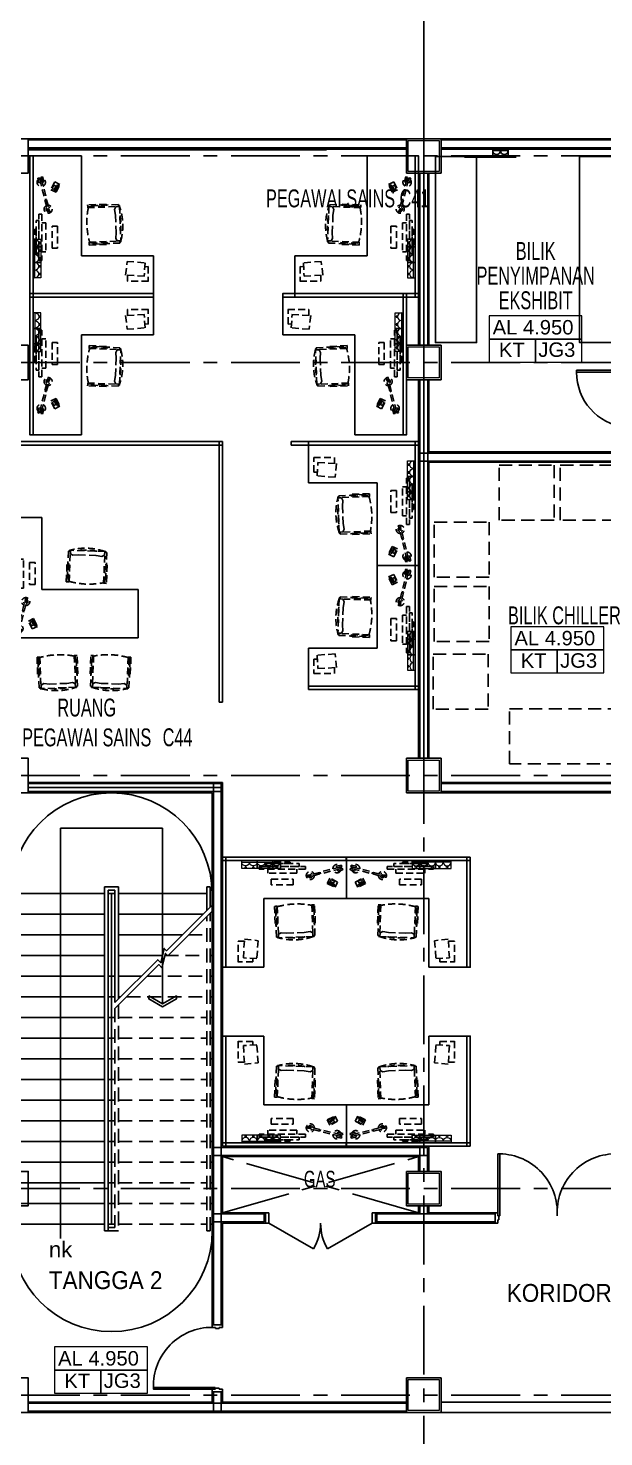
# Model space of a CAD drawing. Header units: millimetres. Extents: x 401562 to 564367, y -269451 to 12039.
# Drawn here: x 468643 to 477010, y -173371 to -152909 of the extents above; entities that cross this region are included whole.
import ezdxf

# ---------------------------------------------------------------- set-up
doc = ezdxf.new("R2010")
doc.units = ezdxf.units.MM
doc.header["$MEASUREMENT"] = 0
for name, pattern in [('CENTER', [2, 1.25, -0.25, 0.25, -0.25]), ('DASHED', [19.05, 12.7, -6.35]), ('DASHED2', [9.525, 6.35, -3.175]), ('HIDDEN', [0.375, 0.25, -0.125]), ('HIDDEN2', [0.1875, 0.125, -0.0625])]:
    doc.linetypes.add(name, pattern=pattern)
doc.layers.add('A-FLOR-OTLN', color=6, linetype='Continuous', lineweight=9)
for name, color, linetype in [('Bomba', 1, 'Continuous'), ('C-door', 1, 'Continuous'), ('D1-winglass', 131, 'Continuous'), ('G2-text', 3, 'Continuous'), ('GRID', 9, 'Continuous'), ('GRID LINE', 252, 'Continuous'), ('Hatch-wall', 240, 'Continuous'), ('KODING', 7, 'Continuous'), ('LINE', 1, 'Continuous'), ('PERABUT', 7, 'HIDDEN'), ('ROOF', 9, 'Continuous'), ('SILING', 8, 'Continuous'), ('STAIR', 7, 'Continuous'), ('VPORT', 2, 'Continuous'), ('WALL', 3, 'Continuous'), ('WIN', 4, 'Continuous')]:
    doc.layers.add(name, color=color, linetype=linetype)
doc.layers.get('VPORT').off()
doc.styles.add('ARIAL', font='arial.ttf', dxfattribs={"width": 0.65, "height": 1.6})
doc.styles.add('ROMANS', font='romans.shx', dxfattribs={"height": 200})
doc.styles.add('S100-200H', font='romans.shx', dxfattribs={"width": 0.75, "height": 200})
doc.styles.get("Standard").update_dxf_attribs({"font": 'arial.ttf'})
doc.dimstyles.new('DIM-100', dxfattribs={"dimtxt": 200, "dimasz": 300, "dimexe": 200, "dimexo": 50, "dimgap": 100, "dimtad": 1, "dimtoh": 1, "dimdec": 0, "dimzin": 0, "dimdsep": 46, "dimtxsty": 'S100-200H', "dimcen": 0.09, "dimclrt": 2, "dimadec": 0, "dimazin": 0, "dimtfac": 1, "dimtdec": 0, "dimtix": 1, "dimtofl": 0, "dimtmove": 0, "dimatfit": 3, "dimfxl": 1, "dimtolj": 1, "dimtzin": 0, "dimarcsym": 0})

# ---------------------------------------------------------------- blocks, each defined once
blk = doc.blocks.new('A$C47EF7CED')
at = {"layer": 'GRID', "color": 9, "linetype": 'HIDDEN', "ltscale": 800}
for p, q in [((112, 1363), (112, 1513)), ((162, 1413), (162, 1513)), ((3393, 1363), (112, 1363)), ((3343, 1413), (162, 1413)), ((212, 1363), (212, 80)), ((512, 1363), (512, 80)), ((812, 1363), (812, 80)), ((1112, 1363), (1112, 80)), ((1412, 1363), (1412, 80)), ((1712, 1363), (1712, 80)), ((2012, 1363), (2012, 80)), ((2312, 1363), (2312, 80)), ((2612, 1363), (2612, 80)), ((2912, 1363), (2912, 80)), ((3212, 1363), (3212, 80)), ((3512, 1244), (3512, 80)), ((3812, 944), (3812, 80)), ((4112, 688), (4112, 80)), ((4412, 344), (4412, 80)), ((112, 80), (112, 30)), ((112, 80), (4676, 80)), ((112, 30), (4726, 30))]:
    blk.add_line(p, q, dxfattribs=at)
at = {"layer": 'LINE', "color": 1, "linetype": 'Continuous', "ltscale": 2000}
for p, q in [((112, 2895), (5112, 2895)), ((112, 2845), (112, 2895)), ((5112, 2845), (5112, 2895)), ((112, 2845), (5112, 2845)), ((112, 1513), (112, 1563)), ((112, 1563), (5112, 1563)), ((112, 1513), (5062, 1513)), ((5062, 1413), (5062, 1513)), ((5112, 1363), (5112, 1563)), ((5062, 1413), (3431, 1413)), ((5112, 1363), (3481, 1363)), ((4764, 80), (5112, 80)), ((4814, 30), (5112, 30)), ((5112, 30), (5112, 80))]:
    blk.add_line(p, q, dxfattribs=at)
at = {"layer": 'LINE', "color": 9, "linetype": 'Continuous', "ltscale": 2000}
for p, q in [((212, 2925), (212, 2895)), ((512, 2925), (512, 2895)), ((812, 2925), (812, 2895)), ((1112, 2925), (1112, 2895)), ((1412, 2925), (1412, 2895)), ((1712, 2925), (1712, 2895)), ((2012, 2925), (2012, 2895)), ((2312, 2925), (2312, 2895)), ((2612, 2925), (2612, 2895)), ((2912, 2925), (2912, 2895)), ((3212, 2925), (3212, 2895)), ((3512, 2925), (3512, 2895)), ((3812, 2925), (3812, 2895)), ((4112, 2925), (4112, 2895)), ((4412, 2925), (4412, 2895)), ((4712, 2925), (4712, 2895)), ((5012, 2925), (5012, 2895)), ((212, 2845), (212, 1563)), ((512, 2845), (512, 1563)), ((812, 2845), (812, 1563)), ((1112, 2845), (1112, 1563)), ((1412, 2845), (1412, 1563)), ((1712, 2845), (1712, 1563)), ((2012, 2845), (2012, 1563)), ((2312, 2845), (2312, 1563)), ((2612, 2845), (2612, 1563)), ((2912, 2845), (2912, 1563)), ((3212, 2845), (3212, 1563)), ((3512, 2845), (3512, 1563)), ((3812, 2845), (3812, 1563)), ((4112, 2845), (4112, 1563)), ((4412, 2845), (4412, 1563)), ((4712, 2845), (4712, 1563)), ((5012, 2845), (5012, 1563)), ((212, 1513), (212, 1413)), ((512, 1513), (512, 1413)), ((812, 1513), (812, 1413)), ((1112, 1513), (1112, 1413)), ((1412, 1513), (1412, 1413)), ((1712, 1513), (1712, 1413)), ((2012, 1513), (2012, 1413)), ((2312, 1513), (2312, 1413)), ((2612, 1513), (2612, 1413)), ((2912, 1513), (2912, 1413)), ((3212, 1513), (3212, 1413)), ((3512, 1513), (3512, 1413)), ((3812, 1513), (3812, 1413)), ((5012, 1513), (5012, 1413)), ((3512, 1363), (3512, 1332)), ((3812, 1363), (3812, 1032)), ((4112, 1363), (4112, 721)), ((4412, 1363), (4412, 432)), ((4712, 1363), (4712, 132)), ((5012, 1363), (5012, 80)), ((212, 30), (212, 0)), ((512, 30), (512, 0)), ((812, 30), (812, 0)), ((1112, 30), (1112, 0)), ((1412, 30), (1412, 0)), ((1712, 30), (1712, 0)), ((2012, 30), (2012, 0)), ((2312, 30), (2312, 0)), ((2612, 30), (2612, 0)), ((2912, 30), (2912, 0)), ((3212, 30), (3212, 0)), ((3512, 30), (3512, 0)), ((3812, 30), (3812, 0)), ((4112, 30), (4112, 0))]:
    blk.add_line(p, q, dxfattribs=at)
at = {"layer": 'LINE'}
blk.add_line((5012, 1463), (212, 1463), dxfattribs=at)
at = {"layer": 'STAIR', "color": 1}
for p, q in [((5962, 2204), (0, 2204)), ((5962, 2204), (5962, 721)), ((5962, 721), (3411, 721))]:
    blk.add_line(p, q, dxfattribs=at)
at = {"layer": 'STAIR', "color": 9, "linetype": 'Continuous'}
for points in [[(4756, 0), (4109, 647), (4144, 680), (3935, 731), (3980, 776), (3343, 1413)], [(4844, 0), (4181, 662), (4216, 696), (4007, 747), (4052, 792), (3431, 1413)]]:
    blk.add_lwpolyline(points, dxfattribs=at)
at = {"layer": 'STAIR', "color": 7}
blk.add_lwpolyline([(3526, 922), (3483, 922), (3368, 721), (3483, 521), (3526, 521), (3411, 721)], close=True, dxfattribs=at)
blk = doc.blocks.new('A$C3B5D5729')
at = {"color": 141}
for p, q in [((113, 225, 288527), (0, 225, 288527)), ((0, 225, 288527), (0, 0, 288527)), ((0, 225, 288527), (113, 225, 288527)), ((90, 0, 288527), (90, 225, 288527)), ((113, 0, 288527), (113, 225, 288527)), ((34, 169, 288527), (0, 169, 288527)), ((34, 56, 288527), (0, 56, 288527)), ((17, 152, 288527), (17, 186, 288527)), ((17, 39, 288527), (17, 74, 288527)), ((0, 0, 288527), (113, 0, 288527))]:
    blk.add_line(p, q, dxfattribs=at)
for centre in [(90, 169, 288527), (90, 56, 288527)]:
    blk.add_arc(centre, 56.4, 90, 270, dxfattribs=at)
blk = doc.blocks.new('900DOOR')
at = {"layer": 'C-door', "color": 12}
for p, q in [((-67, 855), (-67, 105)), ((-37, 855), (-67, 855)), ((-37, 855), (-37, 150)), ((-900, 150), (-865, 150)), ((-900, 150), (-900, 0)), ((-865, 150), (-865, 103)), ((-865, 103), (-850, 103)), ((-865, 47), (-865, 0)), ((-850, 47), (-865, 47)), ((-850, 103), (-850, 47)), ((-37, 105), (-67, 105)), ((-50, 103), (-50, 47)), ((-35, 103), (-50, 103)), ((-50, 47), (-35, 47)), ((-37, 150), (-37, 105)), ((0, 150), (-35, 150)), ((-35, 150), (-35, 103)), ((-35, 47), (-35, 0)), ((-35, 0), (0, 0)), ((0, 150), (0, 150)), ((0, 150), (0, 0)), ((-865, 0), (-900, 0))]:
    blk.add_line(p, q, dxfattribs=at)
at = {"layer": 'Hatch-wall', "color": 1, "ltscale": 2}
blk.add_arc((-72, 54), 799, 89.6306, 173.0743, dxfattribs=at)
blk = doc.blocks.new('PP')
at = {"layer": 'C-door', "color": 12}
for p, q in [((245161, -8207, 168716), (245161, -8057, 168716)), ((245196, -8057, 168716), (245161, -8057, 168716)), ((245196, -8104, 168716), (245196, -8057, 168716)), ((245211, -8104, 168716), (245196, -8104, 168716)), ((245211, -8160, 168716), (245211, -8104, 168716)), ((246081, -8160, 168715), (246081, -8104, 168715)), ((246081, -8104, 168715), (246096, -8104, 168715)), ((246096, -8160, 168715), (246081, -8160, 168715)), ((246096, -8057, 168715), (246131, -8057, 168715)), ((246096, -8104, 168715), (246096, -8057, 168715)), ((246096, -8207, 168715), (246096, -8160, 168715)), ((246131, -8207, 168715), (246131, -8057, 168715)), ((245161, -8207, 168716), (245161, -8207, 168716)), ((245161, -8207, 168716), (245196, -8207, 168716)), ((246131, -8207, 168715), (246096, -8207, 168715))]:
    blk.add_line(p, q, dxfattribs=at)
at = {"layer": 'C-door', "color": 12, "elevation": 168716}
blk.add_lwpolyline([(245222, -8162), (245222, -9062), (245198, -9062), (245198, -8162)], close=True, dxfattribs=at)
at = {"layer": 'Hatch-wall', "color": 1, "ltscale": 2}
blk.add_arc((245244, -8210, 168715), 852, 268.5062, 0.2022, dxfattribs=at)
blk = doc.blocks.new('P9')
at = {"layer": 'C-door', "color": 12}
for p, q in [((532183, 332523), (533083, 332523)), ((532183, 332523), (532183, 332493)), ((533038, 332560), (533038, 332560)), ((533038, 332560), (533188, 332560)), ((533038, 332560), (533038, 332525)), ((533038, 332525), (533085, 332525)), ((533083, 332523), (533083, 332493)), ((533085, 332525), (533085, 332510)), ((533085, 332510), (533141, 332510)), ((533141, 332525), (533188, 332525)), ((533141, 332510), (533141, 332525)), ((533188, 332525), (533188, 332560)), ((532183, 332493), (533083, 332493)), ((532183, 330827), (533083, 330827)), ((532183, 330797), (532183, 330827)), ((532183, 330797), (533083, 330797)), ((533038, 330760), (533038, 330795)), ((533038, 330795), (533085, 330795)), ((533038, 330760), (533038, 330760)), ((533038, 330760), (533188, 330760)), ((533083, 330797), (533083, 330827)), ((533085, 330810), (533141, 330810)), ((533085, 330795), (533085, 330810)), ((533085, 330795), (533085, 330810)), ((533141, 330810), (533141, 330795)), ((533141, 330795), (533188, 330795)), ((533188, 330795), (533188, 330760))]:
    blk.add_line(p, q, dxfattribs=at)
at = {"layer": 'Hatch-wall', "color": 1, "ltscale": 2}
for centre, start, end in [((533034, 332510), 181.13, 273.2981), ((533034, 330810), 86.7019, 178.87)]:
    blk.add_arc(centre, 851, start, end, dxfattribs=at)
blk = doc.blocks.new('_ArchTick')
at = {"color": 0, "linetype": 'ByBlock', "const_width": 0.15}
blk.add_lwpolyline([(-0.5, -0.5), (0.5, 0.5)], dxfattribs=at)
blk = doc.blocks.new('*D519')
at = {"layer": 'Bomba', "color": 1, "lineweight": -2, "ltscale": 75, "transparency": 16777216}
for p, q in [((468393, -154265), (468393, -150988)), ((520592, -154265), (520592, -150988)), ((468143, -151238), (520842, -151238))]:
    blk.add_line(p, q, dxfattribs=at)
at = {"layer": 'Bomba', "color": 1, "lineweight": -2, "ltscale": 75, "transparency": 16777216, "xscale": 250, "yscale": 250, "zscale": 250, "rotation": 180}
blk.add_blockref('_ArchTick', (468393, -151238), dxfattribs=at)
at = {"layer": 'Bomba', "color": 1, "lineweight": -2, "ltscale": 75, "transparency": 16777216, "xscale": 250, "yscale": 250, "zscale": 250}
blk.add_blockref('_ArchTick', (520592, -151238), dxfattribs=at)
at = {"layer": 'Bomba', "color": 3, "ltscale": 75, "transparency": 16777216, "insert": (488416, -150938), "char_height": 200, "width": 885.71, "attachment_point": 5, "style": 'ROMANS'}
blk.add_mtext('\\A1;52200', dxfattribs=at)
blk = doc.blocks.new('*D521')
at = {"layer": 'Bomba', "color": 1, "lineweight": -2, "ltscale": 75, "transparency": 16777216}
for p, q in [((468393, -154165), (468393, -151554)), ((474393, -154365), (474393, -151554)), ((468143, -151804), (474643, -151804))]:
    blk.add_line(p, q, dxfattribs=at)
at = {"layer": 'Bomba', "color": 1, "lineweight": -2, "ltscale": 75, "transparency": 16777216, "xscale": 250, "yscale": 250, "zscale": 250, "rotation": 180}
blk.add_blockref('_ArchTick', (468393, -151804), dxfattribs=at)
at = {"layer": 'Bomba', "color": 1, "lineweight": -2, "ltscale": 75, "transparency": 16777216, "xscale": 250, "yscale": 250, "zscale": 250}
blk.add_blockref('_ArchTick', (474393, -151804), dxfattribs=at)
at = {"layer": 'Bomba', "color": 3, "ltscale": 75, "transparency": 16777216, "insert": (471393, -151504), "char_height": 200, "attachment_point": 5, "style": 'ROMANS'}
blk.add_mtext('\\A1;6000', dxfattribs=at)
blk = doc.blocks.new('WORKSTATION1B')
at = {"color": 4}
for p, q in [((464589, 6203, 224242), (464477, 6203, 224242)), ((464551, 6276, 224242), (464516, 6276, 224242)), ((464533, 6259, 224242), (464533, 6293, 224242)), ((464589, 6180, 224242), (464589, 6293, 224242)), ((464589, 6293, 224242), (464815, 6293, 224242)), ((464815, 6203, 224242), (464589, 6203, 224242)), ((464815, 6180, 224242), (464589, 6180, 224242)), ((464663, 6276, 224242), (464628, 6276, 224242)), ((464646, 6259, 224242), (464646, 6293, 224242)), ((464776, 6276, 224242), (464741, 6276, 224242)), ((464759, 6259, 224242), (464759, 6293, 224242)), ((464815, 6180, 224242), (464815, 6293, 224242)), ((464815, 6293, 224242), (465040, 6293, 224242)), ((464815, 6293, 224242), (464815, 6180, 224242)), ((465040, 6203, 224242), (464815, 6203, 224242)), ((465040, 6180, 224242), (464815, 6180, 224242)), ((464889, 6276, 224242), (464854, 6276, 224242)), ((464871, 6259, 224242), (464871, 6293, 224242)), ((465001, 6276, 224242), (464967, 6276, 224242)), ((464984, 6259, 224242), (464984, 6293, 224242)), ((465040, 6293, 224242), (465040, 6180, 224242))]:
    blk.add_line(p, q, dxfattribs=at)
at = {"color": 4, "elevation": 224242}
blk.add_lwpolyline([(464477, 6180), (464477, 6293), (464589, 6293), (464589, 6180)], close=True, dxfattribs=at)
at = {"color": 4}
for centre in [(464533, 6203, 224242), (464646, 6203, 224242), (464759, 6203, 224242), (464871, 6203, 224242), (464984, 6203, 224242)]:
    blk.add_arc(centre, 56.4, 0.0016, 180.0016, dxfattribs=at)
at = {"layer": 'PERABUT', "color": 40, "linetype": 'ByBlock', "ltscale": 800}
for p, q in [((465269, 7930, 224242), (464719, 7930, 224242)), ((464719, 7930, 224242), (464719, 6880, 224242)), ((464719, 6880, 224242), (463269, 6880, 224242)), ((463269, 6880, 224242), (463269, 6180, 224242))]:
    blk.add_line(p, q, dxfattribs=at)
at = {"layer": 'PERABUT', "color": 40, "linetype": 'HIDDEN2', "ltscale": 800}
for p, q in [((464801, 7545, 224242), (464822, 7805, 224242)), ((464822, 7805, 224242), (465017, 7793, 224242)), ((464877, 7852, 224242), (465090, 7852, 224242)), ((464879, 7801, 224242), (464877, 7852, 224242)), ((465017, 7795, 224242), (465001, 7522, 224242)), ((465090, 7855, 224242), (465090, 7551, 224242)), ((465269, 7930, 224242), (465269, 6180, 224242)), ((464003, 7420, 223517), (463975, 7419, 223517)), ((463975, 7419, 223517), (463993, 6972, 223517)), ((463989, 7433, 224160), (464002, 7434, 224161)), ((463989, 7419, 223517), (463989, 7433, 224160)), ((464021, 6973, 223515), (464003, 7420, 223517)), ((464005, 7433, 224242), (464503, 7453, 224242)), ((464008, 7380, 224242), (464005, 7433, 224242)), ((464047, 7362, 224242), (464008, 7380, 224242)), ((464131, 7375, 224242), (464047, 7362, 224242)), ((464382, 7385, 224242), (464131, 7375, 224242)), ((464466, 7380, 224242), (464382, 7385, 224242)), ((464504, 7400, 224242), (464466, 7380, 224242)), ((464503, 7453, 224242), (464504, 7400, 224242)), ((464519, 7455, 224160), (464505, 7454, 224161)), ((464506, 7440, 223517), (464534, 7441, 223517)), ((464524, 6993, 223515), (464506, 7440, 223517)), ((464520, 7441, 223517), (464519, 7455, 224160)), ((464534, 7441, 223517), (464552, 6995, 223517)), ((465001, 7522, 224242), (464801, 7545, 224242)), ((465090, 7551, 224242), (465002, 7551, 224242)), ((463996, 7240, 223516), (463970, 7239, 223516)), ((463970, 7239, 223516), (463981, 6971, 223516)), ((464007, 6972, 223516), (463996, 7240, 223516)), ((464553, 7262, 223516), (464527, 7261, 223516)), ((464527, 7261, 223516), (464538, 6994, 223516)), ((464564, 6995, 223516), (464553, 7262, 223516)), ((463981, 6971, 223516), (464007, 6972, 223516)), ((463993, 6972, 223517), (464021, 6973, 223515)), ((464552, 6995, 223517), (464524, 6993, 223515)), ((464538, 6994, 223516), (464564, 6995, 223516)), ((463685, 6568, 224242), (463647, 6492, 224242)), ((463677, 6537, 224242), (463687, 6559, 224242)), ((463797, 6512, 224242), (463685, 6568, 224242)), ((463687, 6559, 224242), (463789, 6508, 224242)), ((463607, 6300, 224242), (463895, 6373, 224242)), ((463613, 6275, 224242), (463901, 6349, 224242)), ((463647, 6492, 224242), (463760, 6436, 224242)), ((463778, 6487, 224242), (463677, 6537, 224242)), ((463692, 6480, 224242), (463707, 6510, 224242)), ((463740, 6456, 224242), (463692, 6480, 224242)), ((463707, 6510, 224242), (463755, 6487, 224242)), ((463742, 6531, 224242), (463732, 6510, 224242)), ((463755, 6487, 224242), (463740, 6456, 224242)), ((463760, 6436, 224242), (463797, 6512, 224242)), ((463789, 6508, 224242), (463778, 6487, 224242)), ((463901, 6349, 224242), (463895, 6373, 224242)), ((463897, 6364, 224242), (463908, 6366, 224242)), ((463899, 6358, 224242), (463910, 6360, 224242)), ((463906, 6375, 224242), (464096, 6424, 224242)), ((463912, 6351, 224242), (463906, 6375, 224242)), ((463907, 6371, 224242), (463906, 6375, 224242)), ((463912, 6351, 224242), (463911, 6355, 224242)), ((463912, 6351, 224242), (464102, 6399, 224242)), ((465269, 6180, 224242), (463519, 6180, 224242)), ((463643, 6334, 224242), (463573, 6316, 224242)), ((463573, 6316, 224242), (463579, 6293, 224242)), ((463579, 6293, 224242), (463649, 6310, 224242)), ((463613, 6275, 224242), (463585, 6268, 224242)), ((463585, 6268, 224242), (463591, 6245, 224242)), ((463591, 6245, 224242), (463661, 6263, 224242)), ((463613, 6275, 224242), (463607, 6300, 224242)), ((463649, 6310, 224242), (463643, 6334, 224242)), ((463661, 6263, 224242), (463655, 6286, 224242))]:
    blk.add_line(p, q, dxfattribs=at)
at = {"layer": 'PERABUT', "color": 40, "linetype": 'HIDDEN2', "ltscale": 800, "elevation": 224242}
for points in [[(464239, 6364), (464662, 6364), (464662, 6304), (464239, 6304)], [(464290, 6534), (464610, 6534), (464610, 6453), (464290, 6453)], [(464113, 6304), (464788, 6304), (464788, 6264), (464113, 6264)], [(464208, 6264), (464693, 6264), (464693, 6224), (464208, 6224)], [(464335, 6224), (464566, 6224), (464566, 6203), (464335, 6203)]]:
    blk.add_lwpolyline(points, close=True, dxfattribs=at)
at = {"layer": 'PERABUT', "color": 40, "linetype": 'HIDDEN2', "ltscale": 800}
for centre, radius in [((463904, 6362, 224242), 3.5), ((464044, 6397, 224242), 8)]:
    blk.add_circle(centre, radius, dxfattribs=at)
for centre, radius, start, end in [((464284, 6626, 224242), 856, 75.159, 109.206), ((464284, 6626, 224242), 828, 83.1477, 101.4837), ((464230, 8033, 223923), 1073, 258.7585, 285.8652), ((463653, 6297, 224242), 61, 27.4933, 155.6932), ((464043, 6397, 224242), 58.5, 206.563, 181.8873), ((464043, 6397, 224242), 31, 218.0051, 170.4452), ((463653, 6297, 224242), 61, 180.957, 204.614), ((463653, 6297, 224242), 61, 229.2387, 3.8363)]:
    blk.add_arc(centre, radius, start, end, dxfattribs=at)
at = {"layer": 'ROOF', "ltscale": 250}
blk.add_line((464040, 6410, 224242), (464046, 6385, 224242), dxfattribs=at)
at = {"layer": 'ROOF', "ltscale": 250, "elevation": 224242}
for points in [[(465319, 6130), (465269, 6130), (465269, 7930), (465319, 7930)], [(465319, 6130), (463269, 6130), (463269, 6180), (465319, 6180)]]:
    blk.add_lwpolyline(points, close=True, dxfattribs=at)
blk = doc.blocks.new('meja44c')
at = {"color": 4}
for p, q in [((274356, 23689, 326165), (274244, 23689, 326165)), ((274317, 23616, 326165), (274283, 23616, 326165)), ((274300, 23633, 326165), (274300, 23599, 326165)), ((274582, 23712, 326165), (274356, 23712, 326165)), ((274582, 23689, 326165), (274356, 23689, 326165)), ((274356, 23599, 326165), (274582, 23599, 326165)), ((274382, 23712, 326165), (274382, 23599, 326165)), ((274430, 23616, 326165), (274395, 23616, 326165)), ((274413, 23633, 326165), (274413, 23599, 326165)), ((274543, 23616, 326165), (274508, 23616, 326165)), ((274525, 23633, 326165), (274525, 23599, 326165)), ((274807, 23712, 326165), (274582, 23712, 326165)), ((274582, 23599, 326165), (274582, 23712, 326165)), ((274807, 23689, 326165), (274582, 23689, 326165)), ((274582, 23599, 326165), (274807, 23599, 326165)), ((274656, 23616, 326165), (274621, 23616, 326165)), ((274638, 23633, 326165), (274638, 23599, 326165)), ((274768, 23616, 326165), (274733, 23616, 326165)), ((274751, 23633, 326165), (274751, 23599, 326165)), ((274807, 23599, 326165), (274807, 23712, 326165))]:
    blk.add_line(p, q, dxfattribs=at)
at = {"color": 4, "elevation": 326165}
blk.add_lwpolyline([(274244, 23712), (274244, 23599), (274356, 23599), (274356, 23712)], close=True, dxfattribs=at)
at = {"color": 4}
for centre in [(274300, 23689, 326165), (274413, 23689, 326165), (274525, 23689, 326165), (274638, 23689, 326165), (274751, 23689, 326165)]:
    blk.add_arc(centre, 56.4, 179.9984, 359.9984, dxfattribs=at)
at = {"layer": 'PERABUT', "color": 40, "linetype": 'ByBlock', "ltscale": 800}
for p, q in [((273709, 23712, 326165), (273709, 21762, 326165)), ((273709, 23712, 326165), (275459, 23712, 326165)), ((275459, 23712, 326165), (275459, 23162, 326165)), ((275459, 23162, 326165), (274409, 23162, 326165)), ((274409, 23162, 326165), (274409, 21762, 326165)), ((274409, 21762, 326165), (273709, 21762, 326165))]:
    blk.add_line(p, q, dxfattribs=at)
at = {"layer": 'PERABUT', "color": 40, "linetype": 'HIDDEN2', "ltscale": 800}
for p, q in [((273776, 23525, 326165), (273782, 23548, 326165)), ((273782, 23548, 326165), (273853, 23530, 326165)), ((273764, 23478, 326165), (273770, 23501, 326165)), ((273835, 23460, 326165), (273764, 23478, 326165)), ((273770, 23501, 326165), (273841, 23483, 326165)), ((273805, 23518, 326165), (273776, 23525, 326165)), ((273805, 23518, 326165), (273798, 23494, 326165)), ((273798, 23494, 326165), (274087, 23421, 326165)), ((273805, 23518, 326165), (274093, 23445, 326165)), ((273841, 23483, 326165), (273835, 23460, 326165)), ((273839, 23301, 326165), (273952, 23357, 326165)), ((273853, 23530, 326165), (273847, 23507, 326165)), ((273932, 23337, 326165), (273884, 23314, 326165)), ((273947, 23307, 326165), (273932, 23337, 326165)), ((273952, 23357, 326165), (273989, 23281, 326165)), ((274093, 23445, 326165), (274087, 23421, 326165)), ((274089, 23430, 326165), (274100, 23427, 326165)), ((274091, 23436, 326165), (274101, 23433, 326165)), ((274104, 23442, 326165), (274097, 23418, 326165)), ((274099, 23423, 326165), (274097, 23418, 326165)), ((274097, 23418, 326165), (274287, 23370, 326165)), ((274104, 23442, 326165), (274103, 23438, 326165)), ((274104, 23442, 326165), (274294, 23394, 326165)), ((272983, 23188, 325440), (272969, 23188, 326082)), ((272969, 23188, 326082), (272969, 23174, 326084)), ((272991, 22673, 326165), (272971, 23172, 326165)), ((272971, 23172, 326165), (273024, 23172, 326165)), ((272982, 23202, 325440), (273429, 23220, 325440)), ((272983, 23174, 325440), (272982, 23202, 325440)), ((273430, 23192, 325438), (272983, 23174, 325440)), ((273024, 23172, 326165), (273044, 23135, 326165)), ((273044, 23135, 326165), (273038, 23051, 326165)), ((273429, 23232, 325439), (273161, 23222, 325439)), ((273161, 23222, 325439), (273162, 23195, 325439)), ((273162, 23195, 325439), (273430, 23206, 325439)), ((273430, 23206, 325439), (273429, 23232, 325439)), ((273429, 23220, 325440), (273430, 23192, 325438)), ((273876, 23226, 326165), (273839, 23301, 326165)), ((273970, 23307, 326165), (273868, 23256, 326165)), ((273868, 23256, 326165), (273879, 23235, 326165)), ((273989, 23281, 326165), (273876, 23226, 326165)), ((273879, 23235, 326165), (273981, 23285, 326165)), ((273884, 23314, 326165), (273899, 23283, 326165)), ((273899, 23283, 326165), (273947, 23307, 326165)), ((273934, 23262, 326165), (273923, 23283, 326165)), ((273981, 23285, 326165), (273970, 23307, 326165)), ((273038, 23051, 326165), (273048, 22799, 326165)), ((273061, 22716, 326165), (273044, 22677, 326165)), ((273048, 22799, 326165), (273061, 22716, 326165)), ((274523, 22794, 325440), (274522, 22766, 325438)), ((274522, 22766, 325438), (274969, 22748, 325440)), ((274523, 22780, 325439), (274524, 22806, 325439)), ((274970, 22776, 325440), (274523, 22794, 325440)), ((274790, 22770, 325439), (274523, 22780, 325439)), ((274524, 22806, 325439), (274791, 22796, 325439)), ((274791, 22796, 325439), (274790, 22770, 325439)), ((274928, 22746, 326165), (274908, 22709, 326165)), ((274982, 22746, 326165), (274928, 22746, 326165)), ((274962, 22247, 326165), (274982, 22746, 326165)), ((274969, 22748, 325440), (274970, 22776, 325440)), ((274969, 22762, 325440), (274983, 22762, 326082)), ((274983, 22762, 326082), (274983, 22748, 326084)), ((272990, 22657, 326082), (272990, 22671, 326084)), ((273004, 22658, 325440), (272990, 22657, 326082)), ((273044, 22677, 326165), (272991, 22673, 326165)), ((273451, 22690, 325438), (273004, 22671, 325440)), ((273004, 22671, 325440), (273005, 22644, 325440)), ((273005, 22644, 325440), (273452, 22662, 325440)), ((273451, 22676, 325439), (273184, 22665, 325439)), ((273184, 22665, 325439), (273185, 22639, 325439)), ((273185, 22639, 325439), (273452, 22650, 325439)), ((273452, 22662, 325440), (273451, 22690, 325438)), ((273452, 22650, 325439), (273451, 22676, 325439)), ((274914, 22625, 326165), (274904, 22373, 326165)), ((274908, 22709, 326165), (274914, 22625, 326165)), ((272991, 22425, 326165), (272971, 21926, 326165)), ((273004, 22440, 325440), (272990, 22441, 326082)), ((272990, 22441, 326082), (272990, 22427, 326084)), ((273044, 22421, 326165), (272991, 22425, 326165)), ((273004, 22427, 325440), (273005, 22454, 325440)), ((273451, 22409, 325438), (273004, 22427, 325440)), ((273005, 22454, 325440), (273452, 22436, 325440)), ((273061, 22382, 326165), (273044, 22421, 326165)), ((273048, 22299, 326165), (273061, 22382, 326165)), ((273184, 22433, 325439), (273185, 22459, 325439)), ((273451, 22422, 325439), (273184, 22433, 325439)), ((273185, 22459, 325439), (273452, 22448, 325439)), ((273452, 22448, 325439), (273451, 22422, 325439)), ((273452, 22436, 325440), (273451, 22409, 325438)), ((274904, 22373, 326165), (274891, 22290, 326165)), ((273038, 22048, 326165), (273048, 22299, 326165)), ((274500, 22224, 325439), (274501, 22250, 325439)), ((274768, 22213, 325439), (274500, 22224, 325439)), ((274501, 22236, 325440), (274502, 22264, 325438)), ((274501, 22250, 325439), (274769, 22239, 325439)), ((274947, 22218, 325440), (274501, 22236, 325440)), ((274502, 22264, 325438), (274949, 22246, 325440)), ((274769, 22239, 325439), (274768, 22213, 325439)), ((274891, 22290, 326165), (274908, 22251, 326165)), ((274908, 22251, 326165), (274962, 22247, 326165)), ((274949, 22246, 325440), (274947, 22218, 325440)), ((274948, 22232, 325440), (274962, 22231, 326082)), ((274962, 22231, 326082), (274963, 22245, 326084)), ((272969, 21910, 326082), (272969, 21924, 326084)), ((272983, 21910, 325440), (272969, 21910, 326082)), ((272971, 21926, 326165), (273024, 21926, 326165)), ((272983, 21924, 325440), (272982, 21896, 325440)), ((272982, 21896, 325440), (273429, 21878, 325440)), ((273430, 21906, 325438), (272983, 21924, 325440)), ((273024, 21926, 326165), (273044, 21963, 326165)), ((273044, 21963, 326165), (273038, 22048, 326165)), ((273161, 21877, 325439), (273162, 21903, 325439)), ((273162, 21903, 325439), (273430, 21892, 325439)), ((273429, 21878, 325440), (273430, 21906, 325438)), ((273429, 21866, 325439), (273161, 21877, 325439)), ((273430, 21892, 325439), (273429, 21866, 325439))]:
    blk.add_line(p, q, dxfattribs=at)
at = {"layer": 'PERABUT', "color": 40, "linetype": 'HIDDEN2', "ltscale": 800, "elevation": 326165}
for points in [[(274399, 23529), (274885, 23529), (274885, 23570), (274399, 23570)], [(274526, 23570), (274758, 23570), (274758, 23590), (274526, 23590)], [(274305, 23489), (274979, 23489), (274979, 23529), (274305, 23529)], [(274431, 23430), (274854, 23430), (274854, 23489), (274431, 23489)], [(274482, 23260), (274802, 23260), (274802, 23341), (274482, 23341)]]:
    blk.add_lwpolyline(points, close=True, dxfattribs=at)
at = {"layer": 'PERABUT', "color": 40, "linetype": 'HIDDEN2', "ltscale": 800}
for centre, radius in [((274096, 23431, 326165), 3.5), ((274235, 23396, 326165), 8)]:
    blk.add_circle(centre, radius, dxfattribs=at)
for centre, radius, start, end in [((273845, 23496, 326165), 61, 356.1637, 130.7613), ((273845, 23496, 326165), 61, 155.386, 179.043), ((273845, 23496, 326165), 61, 204.3068, 332.5067), ((274235, 23396, 326165), 58.5, 178.1127, 153.437), ((274235, 23396, 326165), 31, 189.5548, 141.9949), ((273798, 22952, 326165), 856, 165.159, 199.206), ((272391, 22899, 325845), 1073, 348.7585, 15.8652), ((273798, 22952, 326165), 828, 173.1477, 191.4837), ((275562, 22473, 325845), 1073, 164.1348, 191.2415), ((274155, 22527, 326165), 856, 340.794, 14.841), ((274155, 22527, 326165), 828, 348.5163, 6.8523), ((273798, 22146, 326165), 856, 160.794, 194.841), ((273798, 22146, 326165), 828, 168.5163, 186.8523), ((272391, 22200, 325845), 1073, 344.1348, 11.2415)]:
    blk.add_arc(centre, radius, start, end, dxfattribs=at)
at = {"layer": 'ROOF', "ltscale": 250}
blk.add_line((274232, 23384, 326165), (274238, 23408, 326165), dxfattribs=at)
blk = doc.blocks.new('WORKSTATION1A')
at = {"color": 4}
for p, q in [((513880, -66559), (513767, -66559)), ((513767, -66559), (513767, -66785)), ((513789, -66559), (513789, -66785)), ((513846, -66615), (513880, -66615)), ((513863, -66598), (513863, -66633)), ((513880, -66785), (513880, -66559)), ((513767, -66785), (513880, -66785)), ((513880, -66785), (513767, -66785)), ((513767, -66785), (513767, -67010)), ((513789, -66785), (513789, -67010)), ((513846, -66728), (513880, -66728)), ((513846, -66841), (513880, -66841)), ((513863, -66711), (513863, -66746)), ((513863, -66823), (513863, -66858)), ((513880, -67010), (513880, -66785)), ((513767, -67010), (513880, -67010)), ((513789, -67010), (513789, -67123)), ((513846, -66954), (513880, -66954)), ((513846, -67066), (513880, -67066)), ((513863, -66936), (513863, -66971)), ((513863, -67049), (513863, -67084))]:
    blk.add_line(p, q, dxfattribs=at)
at = {"color": 4, "elevation": 0}
blk.add_lwpolyline([(513767, -67123), (513880, -67123), (513880, -67010), (513767, -67010)], close=True, dxfattribs=at)
at = {"color": 4}
for centre in [(513789, -66615), (513789, -66728), (513789, -66841), (513789, -66954), (513789, -67066)]:
    blk.add_arc(centre, 56.4, 269.9984, 89.9984, dxfattribs=at)
at = {"layer": 'PERABUT', "color": 40, "linetype": 'HIDDEN2', "ltscale": 800}
for p, q in [((513767, -66330), (513767, -68080)), ((515181, -66583), (514909, -66599)), ((514909, -66599), (514931, -66798)), ((514937, -66510), (514937, -66597)), ((515241, -66510), (514937, -66510)), ((515191, -66778), (515180, -66583)), ((515239, -66722), (515239, -66510)), ((514931, -66798), (515191, -66778)), ((515188, -66721), (515239, -66722)), ((514431, -67048, -725), (514430, -67076, -727)), ((514430, -67076, -727), (514877, -67094, -725)), ((514431, -67062, -726), (514432, -67036, -726)), ((514878, -67066, -725), (514431, -67048, -725)), ((514698, -67073, -726), (514431, -67062, -726)), ((514432, -67036, -726), (514699, -67046, -726)), ((514699, -67046, -726), (514698, -67073, -726)), ((514836, -67096), (514816, -67133)), ((514890, -67096), (514836, -67096)), ((514870, -67595), (514890, -67096)), ((514877, -67094, -725), (514878, -67066, -725)), ((514877, -67080, -725), (514891, -67080, -82)), ((514891, -67080, -82), (514891, -67094, -81)), ((514822, -67217), (514812, -67469)), ((514816, -67133), (514822, -67217)), ((513938, -67688), (513986, -67498)), ((513962, -67694), (514010, -67504)), ((514812, -67469), (514799, -67552)), ((513862, -67987), (513935, -67698)), ((513886, -67993), (513960, -67704)), ((513935, -67698), (513960, -67704)), ((513938, -67688), (513962, -67694)), ((513938, -67688), (513942, -67689)), ((513945, -67701), (513947, -67690)), ((513950, -67702), (513953, -67691)), ((513957, -67692), (513962, -67694)), ((514408, -67618, -726), (514409, -67592, -726)), ((514676, -67629, -726), (514408, -67618, -726)), ((514409, -67606, -725), (514410, -67578, -727)), ((514409, -67592, -726), (514677, -67603, -726)), ((514855, -67624, -725), (514409, -67606, -725)), ((514410, -67578, -727), (514857, -67596, -725)), ((514677, -67603, -726), (514676, -67629, -726)), ((514799, -67552), (514817, -67591)), ((514817, -67591), (514870, -67595)), ((514857, -67596, -725), (514855, -67624, -725)), ((514856, -67610, -725), (514870, -67611, -82)), ((514870, -67611, -82), (514871, -67597, -81)), ((514023, -67839), (514099, -67802)), ((514079, -67952), (514023, -67839)), ((514073, -67844), (514043, -67859)), ((514043, -67859), (514067, -67907)), ((514067, -67907), (514097, -67892)), ((514097, -67892), (514073, -67844)), ((514095, -67810), (514074, -67821)), ((514074, -67821), (514124, -67923)), ((514155, -67915), (514079, -67952)), ((514146, -67912), (514095, -67810)), ((514118, -67857), (514097, -67868)), ((514099, -67802), (514155, -67915)), ((514124, -67923), (514146, -67912)), ((513832, -68009), (513850, -67938)), ((513855, -68015), (513832, -68009)), ((513850, -67938), (513873, -67944)), ((513862, -67987), (513855, -68015)), ((513862, -67987), (513886, -67993)), ((513879, -68021), (513897, -67950)), ((513903, -68027), (513879, -68021)), ((513897, -67950), (513921, -67956)), ((513921, -67956), (513903, -68027))]:
    blk.add_line(p, q, dxfattribs=at)
at = {"layer": 'PERABUT', "color": 40, "linetype": 'ByBlock', "ltscale": 800}
for p, q in [((515317, -66330), (515317, -66880)), ((515317, -66880), (514317, -66880)), ((514317, -66880), (514317, -68080)), ((514317, -68080), (513767, -68080))]:
    blk.add_line(p, q, dxfattribs=at)
at = {"layer": 'PERABUT', "color": 40, "linetype": 'HIDDEN2', "ltscale": 800, "elevation": 0}
for points in [[(513851, -67392), (513851, -66906), (513811, -66906), (513811, -67392)], [(513891, -67486), (513891, -66812), (513851, -66812), (513851, -67486)], [(513811, -67265), (513811, -67033), (513790, -67033), (513790, -67265)], [(513951, -67360), (513951, -66938), (513891, -66938), (513891, -67360)], [(514121, -67309), (514121, -66989), (514039, -66989), (514039, -67309)]]:
    blk.add_lwpolyline(points, close=True, dxfattribs=at)
at = {"layer": 'PERABUT', "color": 40, "linetype": 'HIDDEN2', "ltscale": 800}
for centre, radius in [((513949, -67695), 3.5), ((513984, -67556), 8)]:
    blk.add_circle(centre, radius, dxfattribs=at)
for centre, radius, start, end in [((515470, -67369, -319), 1073, 164.1348, 191.2415), ((514063, -67316), 856, 340.794, 14.841), ((514063, -67316), 828, 348.5163, 6.8523), ((513984, -67556), 58.5, 268.1127, 243.437), ((513984, -67556), 31, 279.5548, 231.9949), ((513884, -67946), 61, 86.1637, 220.7613), ((513884, -67946), 61, 294.3068, 62.5067), ((513884, -67946), 61, 245.386, 269.043)]:
    blk.add_arc(centre, radius, start, end, dxfattribs=at)
at = {"layer": 'ROOF', "ltscale": 250}
blk.add_line((513996, -67559), (513972, -67553), dxfattribs=at)
at = {"layer": 'ROOF', "ltscale": 250, "elevation": 0}
for points in [[(513717, -66280), (513717, -68081), (513767, -68081), (513767, -66280)], [(513717, -66280), (513717, -66330), (515317, -66330), (515317, -66280)]]:
    blk.add_lwpolyline(points, close=True, dxfattribs=at)

msp = doc.modelspace()

# ---------------------------------------------------------------- linework, layer by layer
at = {"color": 251, "linetype": 'DASHED', "ltscale": 250}
msp.add_line((475733.9, -154785), (474983, -154785), dxfattribs=at)
at = {"layer": 'A-FLOR-OTLN', "color": 6, "linetype": 'Continuous', "ltscale": 12}
for points in [[(474167, -154539.9), (474618.1, -154539.9), (474618.1, -154989.9), (474167, -154989.9)], [(474167, -157539.9), (474618.1, -157539.9), (474618.1, -157989.9), (474167, -157989.9)], [(474167, -163539.9), (474618.1, -163539.9), (474618.1, -163989.9), (474167, -163989.9)], [(474167, -163539.9), (474618.1, -163539.9), (474618.1, -163989.9), (474167, -163989.9)], [(474167, -169539.9), (474618.1, -169539.9), (474618.1, -169989.9), (474167, -169989.9)], [(474167, -172540), (474618.1, -172540), (474618.1, -172990), (474167, -172990)]]:
    msp.add_lwpolyline(points, close=True, dxfattribs=at)
at = {"layer": 'GRID', "linetype": 'CENTER', "ltscale": 800}
for p, q in [((474392.7, -150667.3), (474392.4, -178764.9)), ((520591.9, -154764.9), (451392.6, -154764.9)), ((520591.9, -157764.9), (451392.6, -157764.9)), ((520591.9, -163764.9), (451392.6, -163764.9)), ((471467.7, -170114.9), (474317.2, -169299.8)), ((474317.2, -170114.9), (471467.7, -169299.9)), ((520591.9, -169764.9), (451392.5, -169764.9)), ((520591.9, -172764.9), (451392.5, -172764.9))]:
    msp.add_line(p, q, dxfattribs=at)
at = {"layer": 'GRID LINE', "color": 4, "ltscale": 250}
for points in [[(475160.9, -154775.3), (474560.9, -154775.3), (474560.9, -157475.3), (475160.9, -157475.3)], [(477256.5, -154775.3), (476656.5, -154775.3), (476656.5, -157475.3), (477256.5, -157475.3)]]:
    msp.add_lwpolyline(points, close=True, dxfattribs=at)
at = {"layer": 'Hatch-wall', "color": 1, "ltscale": 2}
for p, q in [((472092.8, -170115.1), (472142.8, -170115.1)), ((472092.9, -170265.1), (472092.9, -170115.1)), ((472142.8, -170115.1), (472142.8, -170265.1)), ((473692.7, -170115.1), (473642.7, -170115.1)), ((473642.7, -170115.1), (473642.7, -170265.1)), ((473692.7, -170265.1), (473692.7, -170115.1)), ((472142.8, -170265.1), (472092.8, -170265.1)), ((472142.8, -170265.1), (472792.3, -170640.1)), ((473642.7, -170265.1), (472993.2, -170640.1)), ((473642.7, -170265.1), (473692.7, -170265.1))]:
    msp.add_line(p, q, dxfattribs=at)
for centre, start, end in [((472142.8, -170265.1), 329.99927, 0), ((473642.7, -170265.1), 180, 210.00073)]:
    msp.add_arc(centre, 750, start, end, dxfattribs=at)
at = {"layer": 'KODING', "color": 1, "linetype": 'Continuous'}
for p, q in [((475340.8, -157424), (476691.3, -157424)), ((476016, -157759.3), (476016, -157424)), ((475657.5, -161939.5, 326164.7), (477007.9, -161939.5, 326164.7)), ((476332.7, -162274.8, 326164.7), (476332.7, -161939.5, 326164.7)), ((469024.8, -172401.1), (470375.3, -172401.1)), ((469700, -172736.4), (469700, -172401.1))]:
    msp.add_line(p, q, dxfattribs=at)
at = {"layer": 'KODING', "color": 7, "linetype": 'Continuous', "lineweight": 20}
for points in [[(476691.3, -157759.3), (476691.3, -157088.7), (475340.8, -157088.7), (475340.8, -157759.3)], [(470375.3, -172736.4), (470375.3, -172065.8), (469024.8, -172065.8), (469024.8, -172736.4)]]:
    msp.add_lwpolyline(points, close=True, dxfattribs=at)
at = {"layer": 'KODING', "color": 7, "linetype": 'Continuous', "lineweight": 20, "elevation": 326164.7}
msp.add_lwpolyline([(477007.9, -162274.8), (477007.9, -161604.2), (475657.5, -161604.2), (475657.5, -162274.8)], close=True, dxfattribs=at)
at = {"layer": 'LINE', "color": 9, "linetype": 'Continuous', "ltscale": 2000}
for p, q in [((474317.6, -154514.9), (474317.6, -154514.9)), ((474392.6, -163839.9), (474392.6, -154514.9)), ((474467.6, -154514.9), (474467.6, -154514.9)), ((474317.6, -157514.9), (474317.6, -155014.9)), ((474467.6, -157514.9), (474467.6, -155014.9)), ((474317.6, -163514.9), (474317.6, -158014.9)), ((474467.6, -159064.9), (474467.6, -158014.9)), ((477317.6, -159064.9, 326164.7), (474467.6, -159064.9, 326164.7)), ((474467.6, -163514.9), (474467.6, -159215)), ((474467.6, -159215, 326164.7), (477317.6, -159215, 326164.7)), ((471467.7, -163864.9), (468643.1, -163864.9)), ((471467.7, -169149.9), (471467.7, -163864.9)), ((468643.1, -163939.9), (471467.7, -163939.9)), ((468643.1, -164014.9), (471317.7, -164014.9)), ((471317.7, -171745.1), (471317.7, -164014.9)), ((474467.2, -169149.9), (471467.7, -169149.9)), ((474467.2, -169149.9), (474467.2, -169514.9)), ((474317.2, -169299.9), (471467.7, -169299.9)), ((471467.7, -170114.9), (471467.7, -169299.9)), ((471467.7, -170114.9), (471467.7, -169299.9)), ((474317.2, -169299.8), (474317.2, -169514.9)), ((474317.2, -170014.9), (474317.2, -170114.9)), ((474467.2, -170014.9), (474467.2, -170114.9)), ((471467.7, -170114.9), (472092.8, -170114.9)), ((471467.7, -171745.1), (471467.7, -170264.9)), ((471467.7, -171595.1), (471467.7, -170264.9)), ((471317.7, -172865.1), (468643, -172865.1)), ((471317.7, -172865.1), (471317.7, -172715.1)), ((471467.7, -172865.1), (471467.7, -172715.1)), ((474142, -172865.2), (471467.7, -172865.1)), ((468643, -173015), (474142, -173015))]:
    msp.add_line(p, q, dxfattribs=at)
for points in [[(468142, -154514.9), (468643, -154514.9), (468643, -155014.9), (468142, -155014.9)], [(474142, -154514.9), (474643.1, -154514.9), (474643.1, -155014.9), (474142, -155014.9)], [(468142, -157514.9), (468643, -157514.9), (468643, -158014.9), (468142, -158014.9)], [(474142, -157514.9), (474643.1, -157514.9), (474643.1, -158014.9), (474142, -158014.9)], [(468142, -163514.9), (468643.1, -163514.9), (468643.1, -164014.9), (468142, -164014.9)], [(474142, -163514.9), (474643.1, -163514.9), (474643.1, -164014.9), (474142, -164014.9)], [(474142, -163514.9), (474643.1, -163514.9), (474643.1, -164014.9), (474142, -164014.9)], [(468142, -169514.9), (468643, -169514.9), (468643, -170014.9), (468142, -170014.9)], [(474142, -169514.9), (474643.1, -169514.9), (474643.1, -170014.9), (474142, -170014.9)], [(468141.9, -172515), (468643, -172515), (468643, -173015), (468141.9, -173015)], [(474142, -172515), (474643.1, -172515), (474643.1, -173015), (474142, -173015)]]:
    msp.add_lwpolyline(points, close=True, dxfattribs=at)
at = {"layer": 'LINE'}
for centre, start, end in [((469854.9, -165480.1), 0, 180), ((469855.5, -170380.1), 180, 0)]:
    msp.add_arc(centre, 1462.4, start, end, dxfattribs=at)
at = {"layer": 'PERABUT', "color": 9, "linetype": 'DASHED2', "ltscale": 30}
for points in [[(476286.7, -160056.3), (475486.7, -160056.3), (475486.7, -159256.3), (476286.7, -159256.3)], [(477176.1, -160056.1), (476376.1, -160056.1), (476376.1, -159256.1), (477176.1, -159256.1)]]:
    msp.add_lwpolyline(points, close=True, dxfattribs=at)
at = {"layer": 'PERABUT', "color": 9, "linetype": 'DASHED2', "ltscale": 30, "elevation": 167314}
for points in [[(475344.2, -160884.5), (474544.2, -160884.5), (474544.2, -160084.5), (475344.2, -160084.5)], [(475343.2, -161817), (474543.2, -161817), (474543.2, -161017), (475343.2, -161017)], [(475328.9, -162800.6), (474528.9, -162800.6), (474528.9, -162000.6), (475328.9, -162000.6)], [(477239.2, -162794.7), (477239.2, -163594.7), (475639.2, -163594.7), (475639.2, -162794.7)]]:
    msp.add_lwpolyline(points, close=True, dxfattribs=at)
at = {"layer": 'ROOF', "ltscale": 250}
for p, q in [((471467.7, -158914.9), (468291.6, -158914.9)), ((468291.6, -158964.9), (471467.7, -158964.9)), ((471417.7, -158914.9), (471417.7, -162699.6)), ((471467.7, -158914.9), (471467.7, -162699.6)), ((474317.6, -158914.9), (472467.7, -158914.9)), ((472467.7, -158914.9), (472467.7, -158964.9)), ((472467.7, -158964.9), (474317.6, -158964.9)), ((471467.7, -162699.6), (471417.7, -162699.6))]:
    msp.add_line(p, q, dxfattribs=at)
at = {"layer": 'SILING', "color": 9}
for p, q in [((474643.1, -154514.9), (468643, -154514.9)), ((474142, -154664.9), (468643, -154664.9)), ((482242, -154514.9), (474643.1, -154514.9)), ((474643.1, -154664.9), (474811.8, -154664.9)), ((482242, -154664.9), (474643.1, -154664.9)), ((474961.8, -154664.9), (482267, -154664.9)), ((474643.1, -163864.9), (477317.6, -163864.9)), ((478140, -164014.9), (474643.1, -164014.9)), ((473692.7, -170114.9), (474317.2, -170114.9)), ((474467.2, -170114.9), (475431.7, -170114.9)), ((471467.7, -170264.9), (472092.8, -170264.9)), ((473692.7, -170264.9), (474392.5, -170264.9)), ((474392.5, -170264.9), (475431.7, -170264.9))]:
    msp.add_line(p, q, dxfattribs=at)
at = {"layer": 'WALL'}
for p, q in [((474142, -154533), (468643, -154533)), ((474142, -154646.9), (468643, -154646.9)), ((474335.6, -154514.9), (474335.6, -154514.9)), ((474449.6, -154514.9), (474449.6, -154514.9)), ((482242, -154532.9), (474643.1, -154532.9)), ((482267, -154646.8), (474643.1, -154646.8)), ((474335.6, -157514.9), (474335.6, -155014.9)), ((474449.6, -157514.9), (474449.6, -155014.9)), ((474335.6, -163514.9), (474335.6, -158014.9)), ((474449.6, -163514.9), (474449.6, -158014.9)), ((477449.6, -159082.9, 326164.7), (474335.6, -159082.9, 326164.7)), ((477449.6, -159196.9, 326164.7), (474335.6, -159196.9, 326164.7)), ((471449.7, -163882.9), (468643.1, -163882.9)), ((471335.7, -167072.1), (471335.7, -163882.9)), ((471449.7, -171745.1), (471449.7, -163882.9)), ((478140, -163882.9), (474643.1, -163882.9)), ((471449.7, -163996.8), (468643.1, -163996.8)), ((478140, -163996.9), (474643.1, -163996.9)), ((471335.7, -171745.1), (471335.7, -164347.1)), ((474449.2, -169167.9), (471335.7, -169167.9)), ((474335.2, -169167.9), (474335.2, -169514.9)), ((474449.2, -169167.9), (474449.2, -169514.9)), ((474449.2, -169281.9), (471335.7, -169281.9)), ((474335.2, -170014.9), (474335.2, -170132.9)), ((474449.2, -170014.9), (474449.2, -170132.9)), ((471335.7, -170132.9), (472074.9, -170132.9)), ((472074.9, -170247.1), (472074.9, -170132.9)), ((473692.7, -170132.9), (474392.5, -170132.9)), ((473710.7, -170133.1), (473710.7, -170247.1)), ((474392.5, -170132.9), (475431.7, -170132.9)), ((471335.7, -170246.9), (472074.9, -170246.9)), ((473692.7, -170246.9), (474392.5, -170246.9)), ((474392.5, -170246.9), (475431.7, -170246.9)), ((474142, -172883.1), (468643, -172883.1)), ((471335.7, -172997), (471335.7, -172715.1)), ((471449.7, -172997), (471449.7, -172715.1)), ((474142, -172997), (468643, -172997))]:
    msp.add_line(p, q, dxfattribs=at)
at = {"layer": 'WALL', "color": 7}
for p, q in [((482242, -172865), (474643.1, -172865)), ((482242, -173015), (474643.1, -173015))]:
    msp.add_line(p, q, dxfattribs=at)
at = {"layer": 'WIN', "linetype": 'Continuous'}
msp.add_line((468643, -154677.4), (472980.1, -154677.4), dxfattribs=at)

# ---------------------------------------------------------------- block references
at = {"layer": 'A-FLOR-OTLN', "color": 6, "linetype": 'Continuous'}
for name, p, rotation in [('WORKSTATION1B', (462536.4, 308504.4, -224241.8), 270), ('WORKSTATION1B', (480272.1, -622084.2, -224241.8), 90.00000000000001), ('meja44c', (492003.5, -435473.8, -489247), 89.99999999999999), ('WORKSTATION1A', (988034.5, -228795.1), 179.9999999999967), ('WORKSTATION1A', (541347.8, 348767), 270), ('WORKSTATION1A', (405187.5, -682866.8), 90)]:
    msp.add_blockref(name, p, dxfattribs=dict(at, rotation=rotation))
at = {"layer": 'A-FLOR-OTLN', "color": 6, "linetype": 'Continuous', "xscale": -1}
for name, p, rotation in [('WORKSTATION1B', (480447.7, 308504.4, -224241.8), 90), ('WORKSTATION1B', (462536.4, -622084.2, -224241.8), 270), ('WORKSTATION1A', (405187.5, 348767), 90), ('WORKSTATION1A', (541347.8, -682866.8), 270)]:
    msp.add_blockref(name, p, dxfattribs=dict(at, rotation=rotation))
msp.add_blockref('WORKSTATION1A', (988034.5, -92634.8), dxfattribs=at)
at = {"layer": 'D1-winglass', "rotation": 90.00000000000001}
msp.add_blockref('900DOOR', (477467.6, -157840.3), dxfattribs=at)
at = {"layer": 'LINE', "color": 1, "xscale": -1, "rotation": 270.000849669575}
msp.add_blockref('A$C3B5D5729', (475394.7, -154777.6), dxfattribs=at)
at = {"layer": 'LINE', "rotation": 90.00000000000001}
msp.add_blockref('A$C47EF7CED', (471317.7, -170491.7), dxfattribs=at)
at = {"layer": 'VPORT', "color": 3, "xscale": -1, "rotation": 90}
msp.add_blockref('P9', (807991.9, 362923.3), dxfattribs=at)
at = {"layer": 'WALL', "color": 3, "linetype": 'Continuous', "xscale": -1, "rotation": 270}
msp.add_blockref('PP', (479524.3, -417876.3), dxfattribs=at)

# ---------------------------------------------------------------- texts
at = {"layer": 'G2-text', "linetype": 'Continuous', "style": 'ARIAL', "width": 0.9}
for s, p in [('TANGGA 2', (468943.1, -171225.1, 224241.8)), ('KORIDOR', (475599.2, -171410.7, 550406.5))]:
    msp.add_text(s, height=260, dxfattribs=at).set_placement(p)
at = {"layer": 'G2-text', "linetype": 'Continuous', "char_height": 260, "attachment_point": 5, "style": 'ARIAL'}
for s, width, insert in [('\\PPEGAWAI SAINS C41', 2266.173, (473286.9, -155166.4, 61159.5)), ('BILIK ', 8206.956, (476019.4, -156144.6, 224241.8)), ('\\PPENYIMPANAN', 8206.956, (476019.4, -156286, 224241.8)), ('EKSHIBIT ', 8206.956, (476019.4, -156863.2, 224241.8)), ('BILIK CHILLER', 8206.956, (476437, -161439.8, 983991.9)), ('RUANG\\PPEGAWAI SAINS ', 2912.799, (469494.3, -162996, -326164.7)), ('\\PC44', 8206.956, (470814.4, -162994.6, -652329.3))]:
    msp.add_mtext_dynamic_manual_height_columns(s, width=width, gutter_width=1, heights=[0], dxfattribs=dict(at, insert=insert))
at = {"layer": 'G2-text', "linetype": 'Continuous', "insert": (472650.1, -169506.2, 387324.2), "char_height": 240, "width": 3532.613, "attachment_point": 1, "style": 'ARIAL'}
msp.add_mtext('GAS', dxfattribs=at)
at = {"layer": 'KODING', "color": 0, "linetype": 'Continuous', "char_height": 210, "width": 1404.659, "attachment_point": 8, "line_spacing_factor": 0.798462}
for s, insert in [('AL 4.950', (475981.3, -157361.2, 224241.8)), ('{\\fArial|b0|i0|c0|p34;KT}', (475672.8, -157686.5, 224241.8)), ('{\\fArial|b0|i0|c0|p34;JG3}', (476326.8, -157686.5, 224241.8)), ('AL 4.950', (476297.9, -161876.6, 326164.7)), ('{\\fArial|b0|i0|c0|p34;KT}', (475989.5, -162201.9, 326164.7)), ('{\\fArial|b0|i0|c0|p34;JG3}', (476643.5, -162201.9, 326164.7)), ('AL 4.950', (469665.3, -172338.2, -266271.4)), ('{\\fArial|b0|i0|c0|p34;KT}', (469356.8, -172663.5, -266271.4)), ('{\\fArial|b0|i0|c0|p34;JG3}', (470010.8, -172663.5, -266271.4))]:
    msp.add_mtext(s, dxfattribs=dict(at, insert=insert))
at = {"layer": 'STAIR', "color": 0, "linetype": 'Continuous', "style": 'ARIAL'}
msp.add_text('nk', height=230, dxfattribs=at).set_placement((468944.9, -170764.4, 224241.8))

# ---------------------------------------------------------------- dimensions: what is measured, and where the dimension line sits
at = {"layer": 'Bomba', "color": 1, "ltscale": 75}
dim = msp.add_linear_dim(base=(520591.9, -151237.6, 40763.3), p1=(468392.6, -154514.9), p2=(520591.9, -154515.1), text='52200', dimstyle='DIM-100', override={"dimtxt": 50, "dimasz": 250, "dimexe": 250, "dimexo": 250, "dimgap": 200, "dimtoh": 0, "dimtxsty": 'ROMANS', "dimblk": 'ArchTick', "dimdle": 250, "dimclrd": 1, "dimclre": 1, "dimclrt": 3, "dimfxl": 150}, dxfattribs=at)
dim.commit()
dim.dimension.update_dxf_attribs({"geometry": '*D519', "text_midpoint": (488416, -151237.6, 40763.3), "dimtype": 160})
dim = msp.add_linear_dim(base=(474392.6, -151803.6, 326164.7), p1=(468392.6, -154414.9, 387324.2), p2=(474392.6, -154615, 387324.2), dimstyle='DIM-100', override={"dimtxt": 50, "dimasz": 250, "dimexe": 250, "dimexo": 250, "dimgap": 200, "dimtoh": 0, "dimtxsty": 'ROMANS', "dimblk": 'ArchTick', "dimdle": 250, "dimclrd": 1, "dimclre": 1, "dimclrt": 3, "dimfxl": 150}, dxfattribs=at)
dim.commit()
dim.dimension.update_dxf_attribs({"geometry": '*D521', "text_midpoint": (471392.7, -151803.6, 326164.7), "dimtype": 160})

doc.saveas('drawing.dxf')
